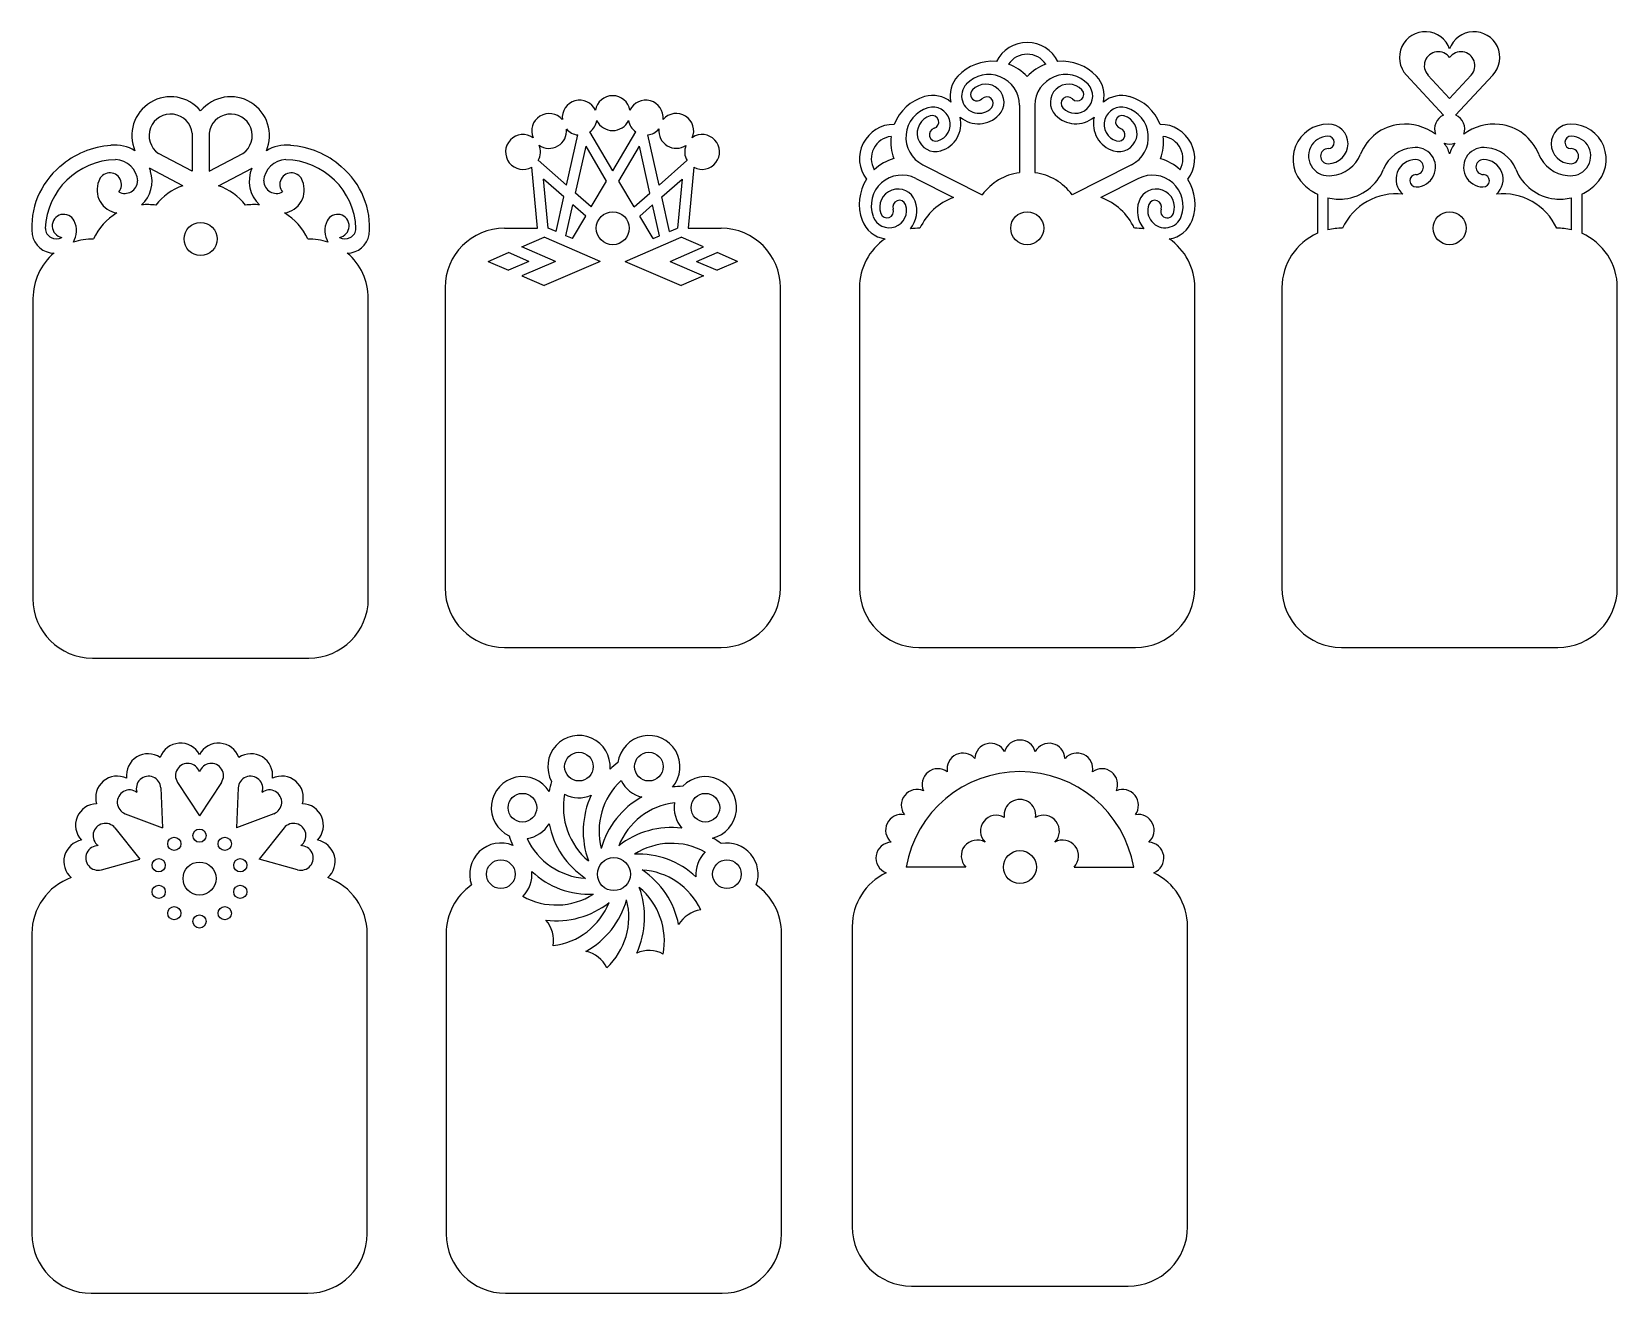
# Model space of a CAD drawing. Extents: x 313 to 553, y 30 to 221.
import ezdxf

# ---------------------------------------------------------------- set-up
doc = ezdxf.new("R2010")
doc.units = 0
doc.layers.get('0').update_dxf_attribs({"linetype": 'CONTINUOUS'})

msp = doc.modelspace()

# ---------------------------------------------------------------- linework, layer by layer
for p, q in [((526.96, 208.2), (521.33, 214.26)), ((527.88, 210.73), (524.6, 214.26)), ((527.88, 210.73), (531.15, 214.26)), ((528.79, 208.2), (534.42, 214.26)), ((462.71, 209.68), (462.71, 199.47)), ((465.05, 209.68), (465.05, 199.47)), ((337.38, 205.43), (337.38, 199.7)), ((339.96, 205.43), (339.96, 199.7)), ((394.09, 197.57), (395.8, 205.18)), ((401.1, 199.77), (397.62, 205.65)), ((401.1, 199.77), (404.58, 205.64)), ((408.11, 197.57), (406.4, 205.18)), ((337.38, 199.7), (332.27, 202.39)), ((339.96, 199.7), (345.07, 202.39)), ((395.46, 196.36), (397.05, 203.46)), ((400.17, 198.2), (397.05, 203.46)), ((402.03, 198.2), (405.15, 203.46)), ((406.74, 196.36), (405.15, 203.46)), ((335.96, 197.48), (330.93, 200.13)), ((341.38, 197.48), (346.45, 200.15)), ((389.7, 191.05), (388.83, 200.32)), ((394.09, 197.57), (389.82, 201.34)), ((408.11, 197.57), (412.34, 201.3)), ((413.37, 200.29), (412.5, 191.05)), ((448.07, 200.68), (457.06, 196.13)), ((479.68, 200.67), (470.69, 196.13)), ((391.3, 191.08), (390.6, 198.51)), ((393.69, 195.79), (390.6, 198.51)), ((397.84, 194.27), (400.17, 198.2)), ((404.36, 194.27), (402.03, 198.2)), ((408.51, 195.79), (411.6, 198.51)), ((411.6, 198.51), (410.9, 191.08)), ((447.01, 198.59), (452.71, 195.71)), ((480.74, 198.59), (475.05, 195.71)), ((392.52, 190.55), (393.69, 195.79)), ((394.01, 189.9), (395.06, 194.58)), ((397.01, 192.87), (395.06, 194.58)), ((397.84, 194.27), (395.46, 196.36)), ((404.36, 194.27), (406.74, 196.36)), ((405.19, 192.87), (407.14, 194.58)), ((408.19, 189.9), (407.14, 194.58)), ((409.68, 190.55), (408.51, 195.79)), ((507.84, 196.21), (507.84, 190.28)), ((509.44, 195.65), (509.44, 190.82)), ((546.31, 195.65), (546.31, 190.82)), ((547.91, 196.21), (547.91, 190.28)), ((395.01, 189.48), (397.01, 192.87)), ((407.2, 189.48), (405.19, 192.87)), ((384.7, 191.05), (389.7, 191.05)), ((392.52, 190.55), (391.3, 191.08)), ((395.01, 189.48), (394.01, 189.9)), ((407.2, 189.48), (408.19, 189.9)), ((409.68, 190.55), (410.9, 191.08)), ((412.5, 191.05), (417.5, 191.05)), ((382.21, 186.03), (385.3, 187.36)), ((388.39, 186.03), (385.3, 187.36)), ((387.34, 188.22), (390.73, 189.69)), ((392.42, 186.03), (387.34, 188.22)), ((399.21, 186.03), (390.73, 189.69)), ((402.99, 186.03), (411.47, 189.69)), ((409.78, 186.03), (414.86, 188.22)), ((414.86, 188.22), (411.47, 189.69)), ((413.81, 186.03), (416.9, 187.36)), ((419.99, 186.03), (416.9, 187.36)), ((382.21, 186.03), (385.3, 184.69)), ((388.39, 186.03), (385.3, 184.69)), ((392.42, 186.03), (387.34, 183.83)), ((399.21, 186.03), (390.73, 182.36)), ((402.99, 186.03), (411.47, 182.36)), ((409.78, 186.03), (414.86, 183.83)), ((413.81, 186.03), (416.9, 184.69)), ((419.99, 186.03), (416.9, 184.69)), ((387.34, 183.83), (390.73, 182.36)), ((414.86, 183.83), (411.47, 182.36)), ((313.27, 180.42), (313.27, 134.92)), ((364.07, 134.92), (364.07, 180.42)), ((375.7, 182.05), (375.7, 136.55)), ((426.5, 136.55), (426.5, 182.05)), ((438.48, 182.05), (438.48, 136.55)), ((489.28, 136.55), (489.28, 182.05)), ((502.48, 182.05), (502.48, 136.55)), ((553.28, 136.55), (553.28, 182.05)), ((384.7, 127.55), (417.5, 127.55)), ((447.48, 127.55), (480.28, 127.55)), ((511.48, 127.55), (544.28, 127.55)), ((322.27, 125.92), (355.07, 125.92)), ((332.64, 106.26), (332.91, 100.23)), ((335.17, 107.08), (338.5, 102.04)), ((341.83, 107.08), (338.5, 102.04)), ((344.35, 106.26), (344.09, 100.23)), ((327.25, 102.34), (332.91, 100.23)), ((349.74, 102.34), (344.09, 100.23)), ((325.69, 100.19), (329.45, 95.47)), ((351.3, 100.19), (347.54, 95.47)), ((323.63, 93.86), (329.45, 95.47)), ((353.36, 93.86), (347.54, 95.47)), ((454.58, 94.27), (445.54, 94.27)), ((470.98, 94.27), (480.02, 94.27)), ((313.1, 84.19), (313.1, 38.69)), ((363.9, 38.69), (363.9, 84.19)), ((375.87, 84.19), (375.87, 38.69)), ((426.67, 38.69), (426.67, 84.19)), ((437.38, 85.27), (437.38, 39.77)), ((488.18, 39.77), (488.18, 85.27)), ((322.1, 29.69), (354.9, 29.69)), ((384.87, 29.69), (417.67, 29.69)), ((446.38, 30.77), (479.18, 30.77))]:
    msp.add_line(p, q)
for centre, radius in [((401.1, 191.05), 2.5), ((463.88, 191.05), 2.5), ((527.88, 191.05), 2.5), ((338.67, 189.42), 2.5), ((395.98, 109.48), 2.17), ((406.57, 109.48), 2.17), ((387.42, 103.26), 2.17), ((415.13, 103.26), 2.17), ((334.68, 97.79), 1), ((338.5, 99.03), 1), ((342.32, 97.79), 1), ((462.78, 94.27), 2.5), ((332.31, 94.54), 1), ((338.5, 92.53), 2.5), ((344.68, 94.54), 1), ((384.14, 93.19), 2.17), ((401.27, 93.19), 2.5), ((418.4, 93.19), 2.17), ((332.31, 90.52), 1), ((344.68, 90.52), 1), ((334.68, 87.27), 1), ((338.5, 86.03), 1), ((342.32, 87.27), 1)]:
    msp.add_circle(centre, radius)
for centre, radius, start, end in [((463.88, 214.01), 5.19, 26.2305, 153.7551), ((524.19, 216.92), 3.91, 19.422, 222.8893), ((531.56, 216.92), 3.91, 317.1107, 160.578), ((458.59, 209.17), 7.17, 84.9919, 136.687), ((463.88, 214.01), 3.4, 33.7576, 146.228), ((469.16, 209.17), 7.17, 43.2985, 94.9936), ((526.15, 215.69), 2.11, 34.9086, 222.8893), ((529.6, 215.69), 2.11, 317.1107, 145.0914), ((456.49, 211.15), 4.28, 136.687, 193.2704), ((458.05, 209.68), 4.66, 359.9928, 136.687), ((458.59, 209.17), 7.17, 42.5182, 69.9377), ((469.16, 209.17), 7.17, 110.0478, 137.4673), ((469.71, 209.68), 4.66, 43.2985, 179.9928), ((471.26, 211.15), 4.28, 346.7069, 43.2985), ((456.57, 211.08), 2.62, 136.687, 316.687), ((456.3, 211.33), 0.993, 136.687, 316.687), ((457.6, 210.11), 2.77, 316.687, 136.687), ((470.16, 210.11), 2.77, 43.2985, 223.2985), ((471.19, 211.08), 2.62, 223.2985, 43.2985), ((471.46, 211.33), 0.993, 223.2985, 43.2985), ((334.13, 205.08), 5.89, 39.5776, 203.1702), ((343.21, 205.08), 5.89, 336.8298, 140.4224), ((396.09, 207.81), 2.64, 25.0976, 186.2144), ((401.09, 208.49), 2.64, 9.4455, 170.5623), ((406.09, 207.81), 2.64, 353.7933, 154.9101), ((450.38, 204.12), 7.17, 106.4774, 158.1725), ((450.17, 204.83), 4.66, 106.4774, 243.1717), ((449.56, 206.89), 4.28, 49.8844, 106.4774), ((449.59, 206.79), 2.62, 286.4774, 106.4774), ((457.75, 209.97), 0.993, 316.687, 136.687), ((470.01, 209.96), 0.993, 43.2985, 223.2985), ((478.19, 206.88), 4.28, 73.5048, 130.0964), ((478.16, 206.79), 2.62, 73.5048, 253.5048), ((477.58, 204.83), 4.66, 296.8106, 73.5048), ((477.37, 204.12), 7.17, 21.8097, 73.5048), ((334.13, 205.08), 3.27, 6.1706, 235.4419), ((343.21, 205.08), 3.27, 304.5581, 173.8294), ((391.46, 205.79), 2.64, 40.7498, 203.0947), ((396.09, 207.81), 2.64, 305.2715, 350.5623), ((401.09, 208.49), 2.64, 205.0976, 334.9101), ((406.09, 207.81), 2.64, 189.4455, 235.1024), ((410.72, 205.8), 2.64, 336.384, 139.2579), ((443.67, 201.59), 5.19, 89.4094, 216.934), ((449.99, 205.44), 2.77, 106.4774, 286.4774), ((449.49, 207.14), 0.993, 286.4774, 106.4774), ((449.56, 206.89), 4.28, 286.4774, 13.2753), ((456.49, 211.15), 4.28, 229.8844, 316.687), ((471.26, 211.15), 4.28, 223.2985, 310.0964), ((478.19, 206.88), 4.28, 166.7069, 253.5048), ((477.76, 205.43), 2.77, 253.5048, 73.5048), ((478.27, 207.14), 0.993, 73.5048, 253.5048), ((484.08, 201.59), 5.19, 323.0483, 90.5728), ((509.48, 201.49), 5.33, 89.8832, 226.5872), ((509.49, 203.83), 3, 269.894, 89.894), ((521.07, 199.62), 7.2, 96.1283, 158.313), ((521.12, 199.2), 7.63, 52.8567, 96.1283), ((527.88, 206.09), 2.3, 113.4921, 200.6401), ((527.88, 206.09), 2.3, 339.3599, 66.5079), ((534.63, 199.2), 7.63, 83.8717, 127.1433), ((534.68, 199.62), 7.2, 21.687, 83.8717), ((546.26, 203.83), 3, 90.106, 270.106), ((546.27, 201.49), 5.33, 313.4128, 90.1168), ((387.5, 202.6), 2.64, 54.5752, 300.1528), ((391.46, 205.79), 2.64, 234.5752, 6.2144), ((396.09, 207.81), 2.64, 220.7498, 263.6866), ((406.09, 207.81), 2.64, 276.7268, 319.2579), ((410.72, 205.8), 2.64, 173.7933, 303.6058), ((414.64, 202.61), 2.64, 241.4365, 123.6058), ((443.67, 201.59), 3.4, 96.9365, 209.4069), ((450.38, 204.12), 7.17, 173.2267, 200.6462), ((450.05, 205.24), 0.993, 106.4774, 286.4774), ((477.7, 205.23), 0.993, 253.5048, 73.5048), ((477.37, 204.12), 7.17, 339.336, 6.7555), ((484.08, 201.59), 3.4, 330.5754, 83.0458), ((509.49, 202), 2.99, 91.1839, 280.2215), ((509.46, 204.05), 0.94, 271.7656, 91.7656), ((546.29, 204.05), 0.94, 88.2344, 268.2344), ((546.26, 202), 2.99, 259.7785, 88.8161), ((326, 190.57), 13.07, 94.0454, 131.3701), ((325.68, 197.99), 5.66, 57.5727, 96.0686), ((351.66, 197.99), 5.66, 83.9314, 122.4273), ((351.34, 190.57), 13.07, 48.6299, 85.9546), ((387.5, 202.6), 2.64, 331.3102, 23.0947), ((414.64, 202.61), 2.64, 158.1411, 209.7734), ((509.48, 201.97), 1.14, 89.894, 269.894), ((509.6, 204.18), 5.15, 274.6732, 338.313), ((522.65, 198.1), 5.15, 94.6732, 158.313), ((522.76, 200.29), 2.99, 271.1839, 100.2215), ((527.88, 206.09), 2.3, 249.7647, 290.2353), ((522.76, 200.8), 5.33, 16.5879, 35.9756), ((532.99, 200.8), 5.33, 144.0244, 163.4121), ((532.99, 200.29), 2.99, 79.7785, 268.8161), ((533.11, 198.1), 5.15, 21.687, 85.3268), ((546.15, 204.18), 5.15, 201.687, 265.3268), ((546.27, 201.97), 1.14, 270.106, 90.106), ((325.07, 191.2), 11.99, 130.0119, 185.3643), ((326, 190.57), 10.87, 91.1797, 177.6174), ((324.92, 197.68), 1.76, 319.8122, 162.723), ((325.68, 197.99), 3.46, 3.6899, 88.3421), ((326.47, 198.17), 4.84, 312.3014, 17.9465), ((325.68, 197.99), 5.66, 17.1997, 22.4534), ((334.13, 205.08), 5.89, 236.856, 237.1561), ((350.86, 198.17), 4.84, 155.8116, 227.6986), ((351.66, 197.99), 3.46, 91.6579, 176.3101), ((352.42, 197.68), 1.76, 17.277, 220.1878), ((351.34, 190.57), 10.87, 2.3826, 88.8203), ((352.27, 191.2), 11.99, 354.6357, 49.9881), ((445.61, 194.69), 7.17, 105.6971, 133.1166), ((463.88, 191.05), 8.5, 97.9102, 143.2798), ((463.88, 191.05), 8.5, 36.7068, 82.0759), ((482.14, 194.68), 7.17, 46.8656, 74.2851), ((511.17, 202.66), 7.2, 276.1283, 338.313), ((522.76, 198.46), 3, 89.894, 228.8232), ((522.76, 200.32), 1.14, 269.894, 89.894), ((532.99, 200.32), 1.14, 90.106, 270.106), ((532.99, 198.46), 3, 311.1768, 90.106), ((544.58, 202.66), 7.2, 201.687, 263.8717), ((326.49, 196.85), 3.52, 157.3586, 261.7563), ((327.18, 198.26), 1.94, 241.9028, 358.5511), ((338.67, 189.42), 8.5, 108.5979, 143.0016), ((338.67, 189.42), 8.5, 36.9984, 71.4021), ((350.16, 198.26), 1.94, 181.4489, 298.0972), ((350.85, 196.85), 3.52, 278.2437, 22.6414), ((445.61, 194.69), 7.17, 148.1708, 199.8659), ((444.91, 194.44), 4.66, 63.1717, 199.8659), ((444.32, 194.22), 2.77, 19.8659, 199.8659), ((482.84, 194.43), 4.66, 340.1163, 116.8106), ((483.43, 194.22), 2.77, 340.1163, 160.1163), ((482.14, 194.68), 7.17, 340.1163, 31.8114), ((511.13, 203.09), 7.63, 225.866, 244.5006), ((522.79, 198.24), 0.94, 91.7656, 271.7656), ((532.96, 198.24), 0.94, 268.2344, 88.2344), ((544.62, 203.09), 7.63, 295.4994, 314.134), ((330.59, 185.63), 9, 81.7642, 95.4705), ((346.75, 185.63), 9, 84.5295, 98.2358), ((442.99, 193.74), 2.62, 199.8659, 19.8659), ((444.52, 194.29), 0.993, 19.8659, 199.8659), ((442.9, 193.71), 4.28, 320.0269, 19.8659), ((455.8, 187.26), 9, 110.084, 155.0915), ((471.95, 187.26), 9, 24.9085, 69.8889), ((484.85, 193.7), 4.28, 160.1163, 219.8423), ((484.76, 193.74), 2.62, 160.1163, 340.1163), ((483.23, 194.29), 0.993, 340.1163, 160.1163), ((511.13, 203.09), 7.63, 257.2482, 276.1283), ((519.8, 187.26), 9, 83.688, 155.0915), ((535.95, 187.26), 9, 24.9085, 96.312), ((544.62, 203.09), 7.63, 263.8717, 282.7518), ((317.94, 191.4), 1.76, 26.0034, 260.2028), ((316.47, 190.68), 3.39, 329.2377, 26.0034), ((330.59, 185.63), 9, 120.7692, 155.0915), ((346.75, 185.63), 9, 24.9085, 59.2308), ((360.87, 190.68), 3.39, 153.9966, 210.7623), ((359.4, 191.4), 1.76, 279.7972, 153.9966), ((442.9, 193.71), 4.28, 199.8659, 262.8558), ((442.65, 193.62), 0.993, 199.8659, 19.8659), ((485.1, 193.61), 0.993, 160.1163, 340.1163), ((484.85, 193.7), 4.28, 277.2582, 340.1163), ((316.47, 190.68), 3.39, 190.2169, 269.7272), ((316.79, 191.08), 1.65, 181.722, 301.0592), ((360.55, 191.08), 1.65, 238.9408, 358.278), ((360.87, 190.68), 3.39, 270.2728, 349.7831), ((384.7, 182.05), 9, 90, 180), ((417.5, 182.05), 9, 0, 90), ((447.48, 182.05), 9, 88.9852, 98.2777), ((480.28, 182.05), 9, 81.7664, 91.0148), ((511.48, 182.05), 9, 113.7936, 180), ((511.48, 182.05), 9, 88.9852, 103.042), ((544.28, 182.05), 9, 76.958, 91.0148), ((544.28, 182.05), 9, 0, 66.2064), ((322.27, 180.42), 9, 88.9852, 108.6981), ((355.07, 180.42), 9, 71.3019, 91.0148), ((447.48, 182.05), 9, 124.605, 180), ((480.28, 182.05), 9, 0, 55.3341), ((322.27, 180.42), 9, 130.2668, 180), ((355.07, 180.42), 9, 0, 49.7332), ((322.27, 134.92), 9, 180, 270), ((355.07, 134.92), 9, 270, 0), ((384.7, 136.55), 9, 180, 270), ((417.5, 136.55), 9, 270, 0), ((447.48, 136.55), 9, 180, 270), ((480.28, 136.55), 9, 270, 0), ((511.48, 136.55), 9, 180, 270), ((544.28, 136.55), 9, 270, 0), ((335.62, 109.78), 3.26, 28.064, 160.6652), ((341.37, 109.78), 3.26, 19.3348, 151.936), ((395.98, 109.48), 4.72, 355.1878, 208.56), ((406.57, 109.48), 4.72, 319.1878, 172.56), ((458.35, 110.62), 2.4, 28.1802, 177.5341), ((462.78, 111.11), 2.4, 15.3231, 164.6769), ((467.21, 110.62), 2.4, 2.4659, 151.8198), ((330.69, 108.18), 3.26, 55.3348, 187.936), ((346.31, 108.18), 3.26, 352.064, 124.6652), ((454.14, 109.14), 2.4, 41.0374, 190.3912), ((471.42, 109.14), 2.4, 349.6088, 138.9626), ((336.72, 108.11), 1.86, 17.5997, 213.459), ((340.27, 108.11), 1.86, 326.541, 162.4003), ((409.51, 99.69), 12.89, 126.2234, 133.2268), ((462.78, 91.21), 17.51, 10.0781, 169.9219), ((450.37, 106.77), 2.4, 53.8945, 203.2483), ((475.19, 106.77), 2.4, 336.7517, 126.1055), ((326.03, 104.79), 3.26, 64.064, 196.6652), ((327.9, 104.09), 1.86, 53.5997, 249.459), ((330.78, 106.18), 1.86, 2.541, 198.4003), ((346.22, 106.18), 1.86, 341.5997, 177.459), ((349.09, 104.09), 1.86, 290.541, 126.4003), ((350.96, 104.79), 3.26, 343.3348, 115.936), ((387.42, 103.26), 4.72, 31.1878, 244.56), ((404.11, 103.29), 12.89, 162.2234, 169.2268), ((409.51, 99.69), 10.49, 133.0023, 194.3982), ((406.57, 109.48), 4.72, 206.6355, 257.0371), ((411.76, 93.61), 12.89, 90.2234, 97.2268), ((415.13, 103.26), 4.72, 283.1878, 136.56), ((447.21, 103.62), 2.4, 66.7517, 216.1055), ((478.34, 103.62), 2.4, 323.8945, 113.2483), ((322.98, 100.6), 3.26, 91.3348, 223.936), ((354.01, 100.6), 3.26, 316.064, 88.6652), ((404.11, 103.29), 10.49, 169.0023, 230.3982), ((395.98, 109.48), 4.72, 242.6355, 293.0371), ((409.51, 99.69), 12.89, 154.9981, 200.37), ((411.76, 93.61), 12.89, 118.9981, 164.37), ((411.76, 93.61), 10.49, 97.0023, 158.3982), ((415.13, 103.26), 4.72, 170.6355, 221.0371), ((462.78, 102.11), 2.4, 352.4926, 187.5074), ((324.23, 99.03), 1.86, 38.541, 234.4003), ((352.76, 99.03), 1.86, 305.5997, 141.459), ((444.84, 99.84), 2.4, 79.6088, 228.9626), ((459.2, 99.72), 2.4, 59.8832, 224.6962), ((466.36, 99.72), 2.4, 315.3038, 120.1168), ((480.72, 99.84), 2.4, 311.0374, 100.3912), ((397.63, 103.03), 12.89, 198.2234, 205.2268), ((387.42, 103.26), 4.72, 278.6355, 329.0371), ((397.63, 103.03), 10.49, 205.0023, 266.3982), ((404.11, 103.29), 12.89, 190.9981, 236.37), ((410, 87.37), 12.89, 82.9981, 128.37), ((410, 87.37), 12.89, 54.2234, 61.2268), ((321.2, 95.12), 3.26, 100.064, 228.96), ((323.13, 95.65), 1.86, 89.5997, 285.459), ((353.86, 95.65), 1.86, 254.541, 90.4003), ((355.79, 95.12), 3.26, 311.04, 79.936), ((384.14, 93.19), 4.72, 67.1878, 200.1432), ((410, 87.37), 10.49, 61.0023, 122.3982), ((404.91, 83.35), 12.89, 46.9981, 92.37), ((418.4, 93.19), 4.72, 134.6355, 185.0371), ((418.4, 93.19), 4.72, 339.8563, 100.56), ((443.37, 95.64), 2.4, 92.4659, 249.0072), ((456.29, 95.96), 2.4, 59.8832, 224.6962), ((469.27, 95.96), 2.4, 315.3038, 120.1168), ((482.19, 95.64), 2.4, 290.9927, 87.5341), ((404.91, 83.35), 10.49, 25.0023, 86.3982), ((398.43, 83.09), 12.89, 10.9981, 56.37), ((322.1, 84.19), 9, 109.7127, 180), ((354.9, 84.19), 9, 0, 70.2873), ((384.87, 84.19), 9, 124.9603, 180), ((384.14, 93.19), 4.72, 314.6355, 5.0371), ((397.63, 103.03), 12.89, 226.9981, 272.37), ((417.67, 84.19), 9, 0, 55.0398), ((446.38, 85.27), 9, 115.466, 180), ((479.18, 85.27), 9, 0, 64.534), ((392.54, 99.01), 10.49, 241.0023, 302.3982), ((392.54, 99.01), 12.89, 262.9981, 308.37), ((390.79, 92.77), 10.49, 277.0023, 338.3982), ((390.79, 92.77), 12.89, 298.9981, 344.37), ((393.04, 86.69), 10.49, 313.0023, 14.3982), ((393.04, 86.69), 12.89, 334.9981, 20.37), ((398.43, 83.09), 10.49, 349.0023, 50.3982), ((415.13, 83.12), 4.72, 98.6355, 149.0371), ((387.42, 83.12), 4.72, 350.6355, 41.0371), ((395.98, 76.9), 4.72, 26.6355, 77.0371), ((406.57, 76.9), 4.72, 62.6355, 113.0371), ((322.1, 38.69), 9, 180, 270), ((354.9, 38.69), 9, 270, 0), ((384.87, 38.69), 9, 180, 270), ((417.67, 38.69), 9, 270, 0), ((446.38, 39.77), 9, 180, 270), ((479.18, 39.77), 9, 270, 0)]:
    msp.add_arc(centre, radius, start, end)

doc.saveas('drawing.dxf')
